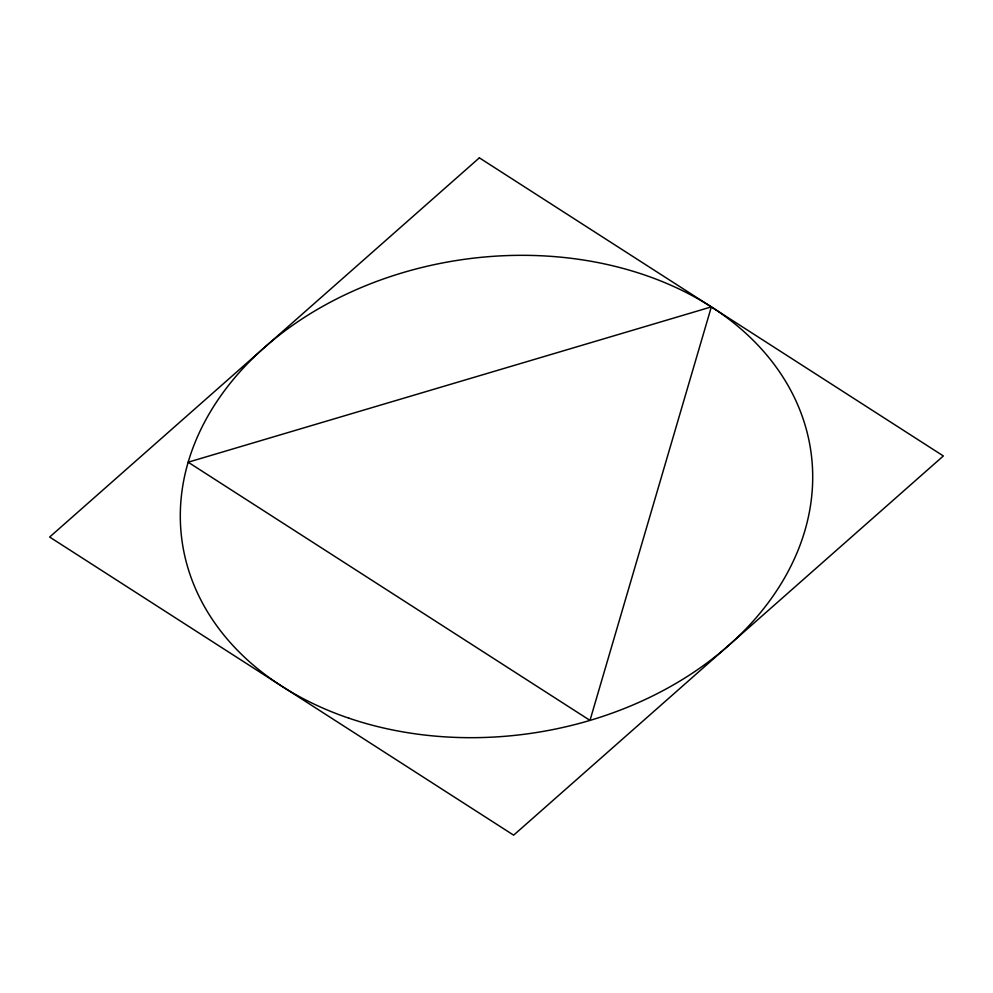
<?xml version="1.0" encoding="UTF-8"?>
<svg xmlns="http://www.w3.org/2000/svg" width="993" height="993" viewBox="0 0 993 993"><rect width="100%" height="100%" fill="white"/><g stroke="black" fill="none" stroke-linecap="round" stroke-linejoin="round"><path stroke-width="1.49" d="M711.348 306.899L589.991 720.397L188.161 462.204L711.348 306.899M479.358 157.837L49.65 537.039L513.642 835.163L943.35 455.961L479.358 157.837M349.015 718.224A317.599 239.338 -8.2 0 0 812.473 467.84A317.599 239.338 -8.2 0 0 328.013 303.448A317.599 239.338 -8.2 0 0 349.015 718.224"/></g></svg>
